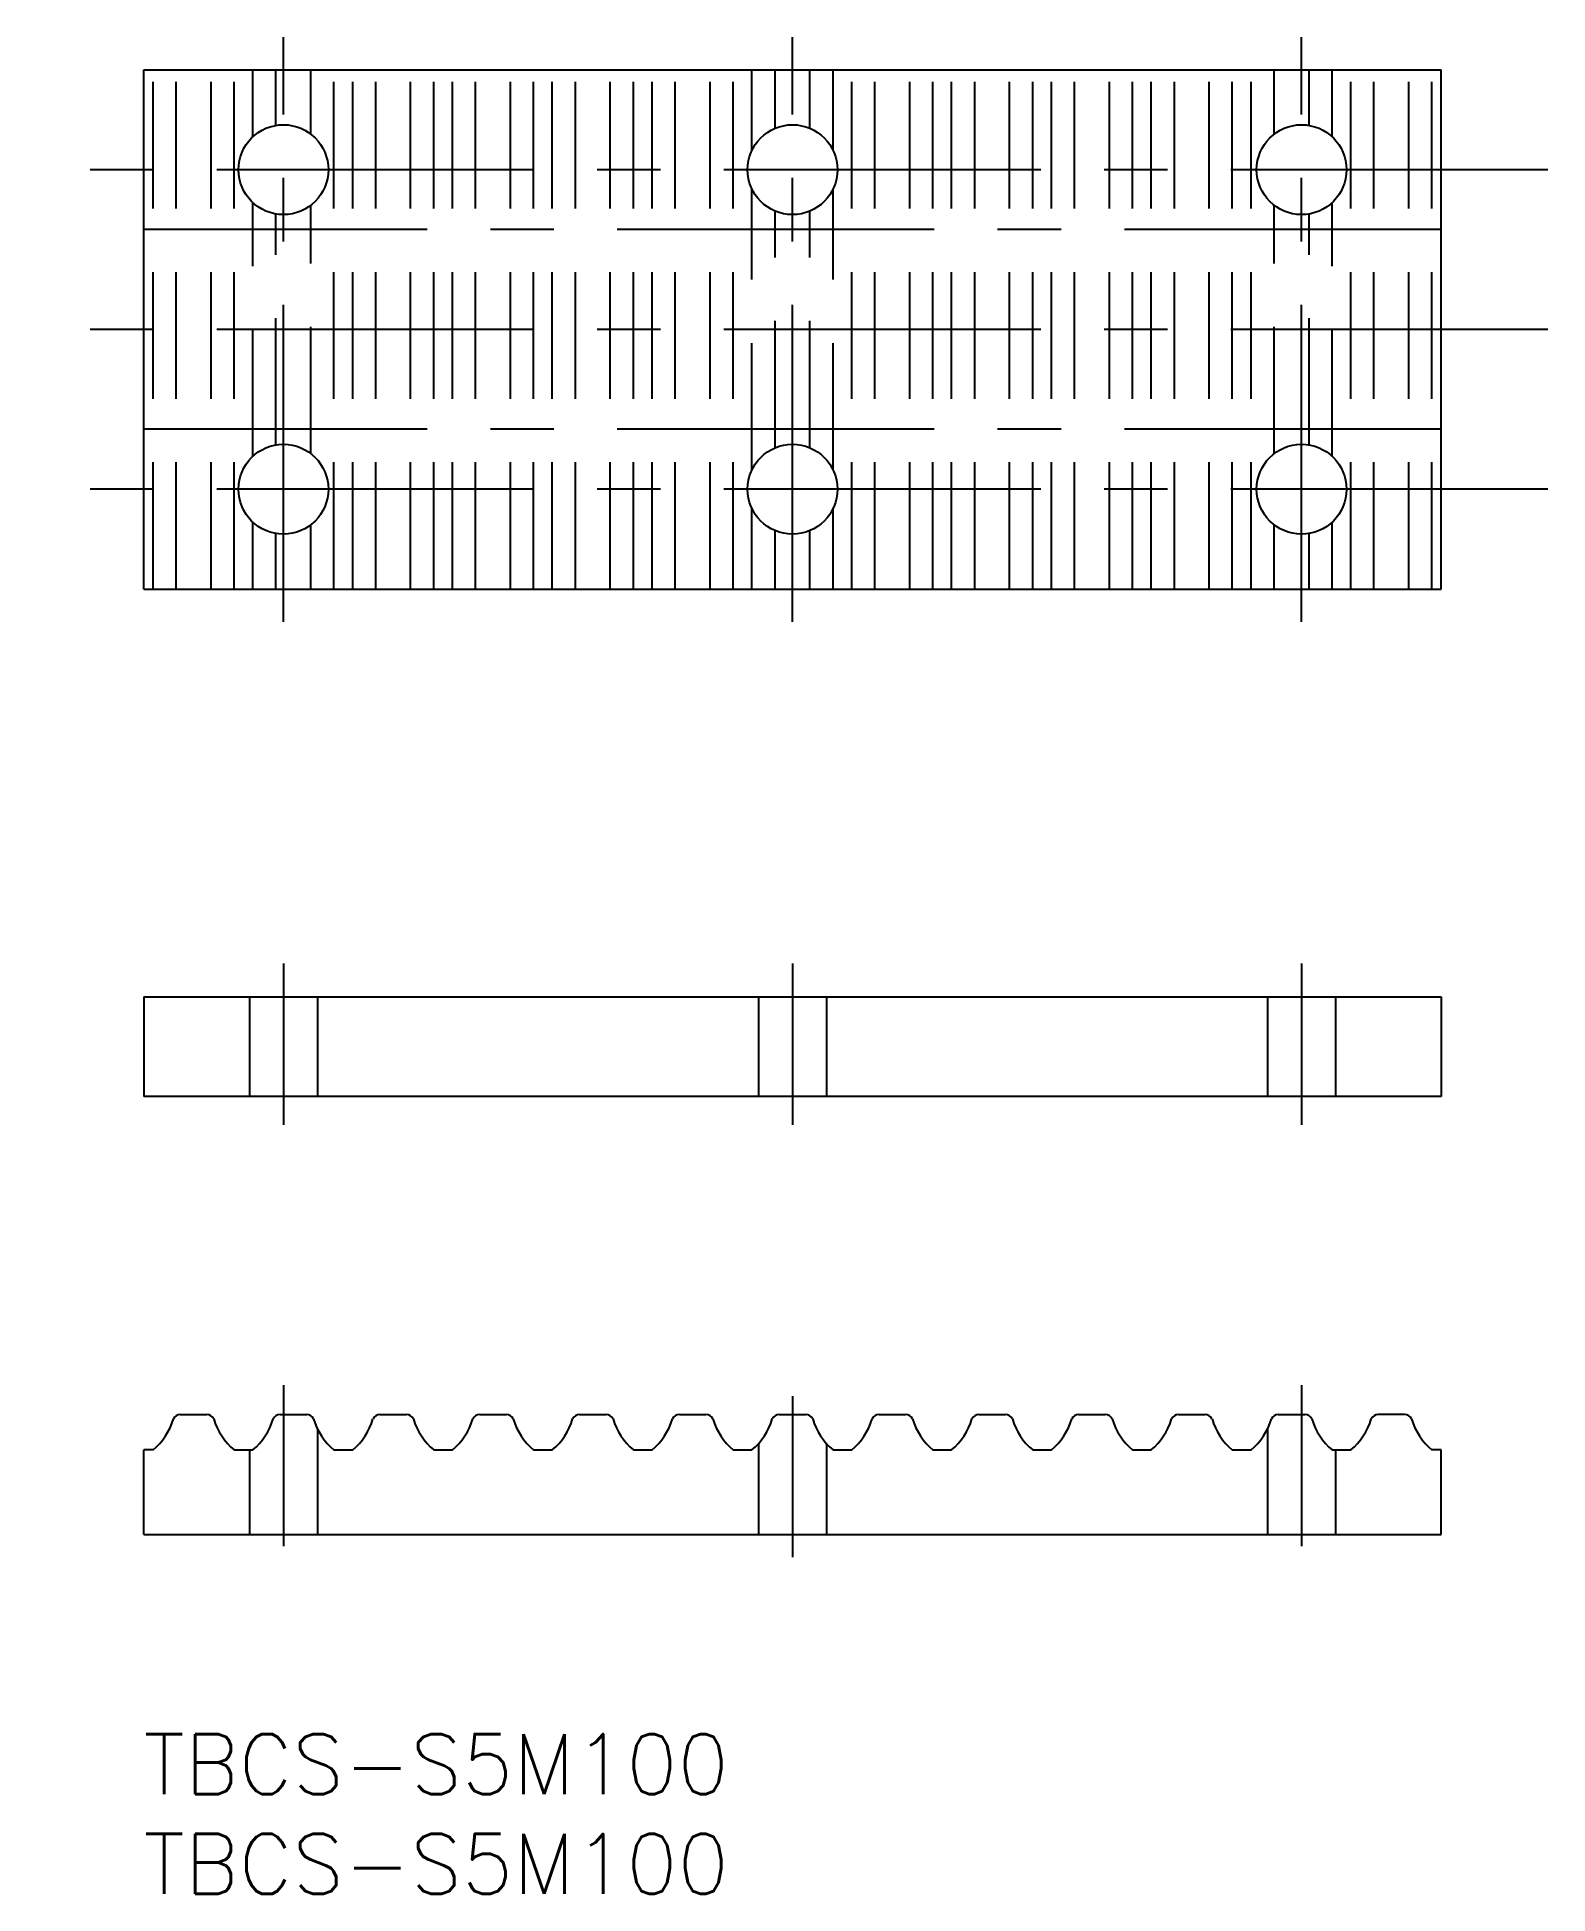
# Model space of a CAD drawing. Extents: x -5.3 to 70.3, y -8 to 85.
import ezdxf

# ---------------------------------------------------------------- set-up
doc = ezdxf.new("R2010")
doc.units = 0
doc.header["$LTSCALE"] = 0.5
doc.linetypes.add('CENTER', pattern=[50.8, 31.75, -6.35, 6.35, -6.35])
doc.linetypes.add('DASHED', pattern=[19.05, 12.7, -6.35])
for name, color, linetype in [('MSM_CENTER', 1, 'CENTER'), ('MSM_CONTINUOUS', 7, 'CONTINUOUS'), ('MSM_DASHED', 4, 'DASHED'), ('MSM_PART_NUMBER', 7, 'CONTINUOUS')]:
    doc.layers.add(name, color=color, linetype=linetype)
doc.styles.get("Standard").update_dxf_attribs({"font": 'txt.shx', "height": 3, "bigfont": 'bigfont.shx'})

# ---------------------------------------------------------------- blocks, each defined once
blk = doc.blocks.new('*U2')
at = {"layer": 'MSM_PART_NUMBER'}
blk.add_text('TBCS-S5M100', height=3, dxfattribs=at).set_placement((0, -3))
blk = doc.blocks.new('*U3')
at = {"layer": 'MSM_PART_NUMBER'}
blk.add_text('TBCS-S5M100', height=3, dxfattribs=at).set_placement((0, -8))

msp = doc.modelspace()

# ---------------------------------------------------------------- linework, layer by layer
at = {"layer": 'MSM_CENTER'}
for p, q in [((7, 55.696), (7, 84.972)), ((32.5, 55.696), (32.5, 84.972)), ((58, 55.696), (58, 84.972)), ((70.337, 78.334), (-5.337, 78.334)), ((65, 75.334), (0, 75.334)), ((70.337, 70.334), (-5.337, 70.334)), ((65, 65.334), (0, 65.334)), ((70.337, 62.334), (-5.337, 62.334)), ((7, 38.582), (7, 30.514)), ((32.5, 38.582), (32.5, 30.514)), ((58, 38.582), (58, 30.514)), ((7, 17.478), (7, 9.41)), ((32.5, 16.927), (32.5, 8.859)), ((58, 17.478), (58, 9.41))]:
    msp.add_line(p, q, dxfattribs=at)
at = {"layer": 'MSM_CONTINUOUS'}
for p, q in [((0, 57.334), (0, 83.334)), ((0, 83.334), (65, 83.334)), ((65, 57.334), (65, 83.334)), ((0, 57.334), (65, 57.334)), ((0, 36.923), (65, 36.923)), ((0, 36.923), (0, 31.923)), ((65, 36.923), (65, 31.923)), ((65, 31.923), (0, 31.923)), ((1.833, 16), (3.167, 16)), ((6.833, 16), (8.167, 16)), ((11.833, 16), (13.167, 16)), ((16.833, 16), (18.167, 16)), ((21.833, 16), (23.167, 16)), ((26.833, 16), (28.167, 16)), ((31.833, 16), (33.167, 16)), ((36.833, 16), (38.167, 16)), ((41.833, 16), (43.167, 16)), ((46.833, 16), (48.167, 16)), ((51.833, 16), (53.167, 16)), ((56.833, 16), (58.167, 16)), ((63.167, 16), (61.833, 16)), ((0, 10), (0, 14.23)), ((0.47, 14.23), (0, 14.23)), ((4.53, 14.23), (5.47, 14.23)), ((9.53, 14.23), (10.47, 14.23)), ((14.53, 14.23), (15.47, 14.23)), ((19.53, 14.23), (20.47, 14.23)), ((24.53, 14.23), (25.47, 14.23)), ((29.53, 14.23), (30.47, 14.23)), ((34.53, 14.23), (35.47, 14.23)), ((39.53, 14.23), (40.47, 14.23)), ((44.53, 14.23), (45.47, 14.23)), ((49.53, 14.23), (50.47, 14.23)), ((54.53, 14.23), (55.47, 14.23)), ((59.53, 14.23), (60.47, 14.23)), ((65, 14.23), (64.53, 14.23)), ((65, 10), (65, 14.23)), ((0, 10), (65, 10))]:
    msp.add_line(p, q, dxfattribs=at)
for centre in [(7, 78.334), (32.5, 78.334), (58, 78.334), (7, 62.334), (32.5, 62.334), (58, 62.334)]:
    msp.add_circle(centre, 2.25, dxfattribs=at)
for centre, radius, start, end in [((1.833, 15.62), 0.38, 90, 155.38002), ((3.167, 15.62), 0.38, 24.61998, 90), ((6.833, 15.62), 0.38, 90, 155.38002), ((8.167, 15.62), 0.38, 24.61998, 90), ((11.833, 15.62), 0.38, 90, 155.38002), ((13.167, 15.62), 0.38, 24.61998, 90), ((16.833, 15.62), 0.38, 90, 155.38002), ((18.167, 15.62), 0.38, 24.61998, 90), ((21.833, 15.62), 0.38, 90, 155.38002), ((23.167, 15.62), 0.38, 24.61998, 90), ((26.833, 15.62), 0.38, 90, 155.38002), ((28.167, 15.62), 0.38, 24.61998, 90), ((31.833, 15.62), 0.38, 90, 155.38002), ((33.167, 15.62), 0.38, 24.61998, 90), ((36.833, 15.62), 0.38, 90, 155.38002), ((38.167, 15.62), 0.38, 24.61998, 90), ((41.833, 15.62), 0.38, 90, 155.38002), ((43.167, 15.62), 0.38, 24.61998, 90), ((46.833, 15.62), 0.38, 90, 155.38002), ((48.167, 15.62), 0.38, 24.61998, 90), ((51.833, 15.62), 0.38, 90, 155.38002), ((53.167, 15.62), 0.38, 24.61998, 90), ((56.833, 15.62), 0.38, 90, 155.38002), ((58.167, 15.62), 0.38, 24.61998, 90), ((61.833, 15.62), 0.38, 90, 155.38002), ((63.167, 15.62), 0.38, 24.61998, 90), ((-1.625, 16.715), 3.25, 310.12721, 343.24899), ((6.625, 16.715), 3.25, 196.75101, 229.87279), ((3.375, 16.715), 3.25, 310.12721, 343.24899), ((11.625, 16.715), 3.25, 196.75101, 229.87279), ((8.375, 16.715), 3.25, 310.12721, 343.24899), ((16.625, 16.715), 3.25, 196.75101, 229.87279), ((13.375, 16.715), 3.25, 310.12721, 343.24899), ((21.625, 16.715), 3.25, 196.75101, 229.87279), ((18.375, 16.715), 3.25, 310.12721, 343.24899), ((26.625, 16.715), 3.25, 196.75101, 229.87279), ((23.375, 16.715), 3.25, 310.12721, 343.24899), ((31.625, 16.715), 3.25, 196.75101, 229.87279), ((28.375, 16.715), 3.25, 310.12721, 343.24899), ((36.625, 16.715), 3.25, 196.75101, 229.87279), ((33.375, 16.715), 3.25, 310.12721, 343.24899), ((41.625, 16.715), 3.25, 196.75101, 229.87279), ((38.375, 16.715), 3.25, 310.12721, 343.24899), ((46.625, 16.715), 3.25, 196.75101, 229.87279), ((43.375, 16.715), 3.25, 310.12721, 343.24899), ((51.625, 16.715), 3.25, 196.75101, 229.87279), ((48.375, 16.715), 3.25, 310.12721, 343.24899), ((56.625, 16.715), 3.25, 196.75101, 229.87279), ((53.375, 16.715), 3.25, 310.12721, 343.24899), ((61.625, 16.715), 3.25, 196.75101, 229.87279), ((58.375, 16.715), 3.25, 310.12721, 343.24899), ((66.625, 16.715), 3.25, 196.75101, 229.87279)]:
    msp.add_arc(centre, radius, start, end, dxfattribs=at)
at = {"layer": 'MSM_DASHED'}
for p, q in [((0.47, 57.334), (0.47, 83.334)), ((1.627, 57.334), (1.627, 83.334)), ((3.373, 57.334), (3.373, 83.334)), ((4.53, 57.334), (4.53, 83.334)), ((5.47, 79.983), (5.47, 83.334)), ((6.627, 80.553), (6.627, 83.334)), ((8.373, 80.117), (8.373, 83.334)), ((9.53, 57.334), (9.53, 83.334)), ((10.47, 57.334), (10.47, 83.334)), ((11.627, 57.334), (11.627, 83.334)), ((13.373, 57.334), (13.373, 83.334)), ((14.53, 57.334), (14.53, 83.334)), ((15.47, 57.334), (15.47, 83.334)), ((16.627, 57.334), (16.627, 83.334)), ((18.373, 57.334), (18.373, 83.334)), ((19.53, 57.334), (19.53, 83.334)), ((20.47, 57.334), (20.47, 83.334)), ((21.627, 57.334), (21.627, 83.334)), ((23.373, 57.334), (23.373, 83.334)), ((24.53, 57.334), (24.53, 83.334)), ((25.47, 57.334), (25.47, 83.334)), ((26.627, 57.334), (26.627, 83.334)), ((28.373, 57.334), (28.373, 83.334)), ((29.53, 57.334), (29.53, 83.334)), ((30.47, 79.304), (30.47, 83.334)), ((31.627, 80.408), (31.627, 83.334)), ((33.373, 80.408), (33.373, 83.334)), ((34.53, 79.304), (34.53, 83.334)), ((35.47, 57.334), (35.47, 83.334)), ((36.627, 57.334), (36.627, 83.334)), ((38.373, 57.334), (38.373, 83.334)), ((39.53, 57.334), (39.53, 83.334)), ((40.47, 57.334), (40.47, 83.334)), ((41.627, 57.334), (41.627, 83.334)), ((43.373, 57.334), (43.373, 83.334)), ((44.53, 57.334), (44.53, 83.334)), ((45.47, 57.334), (45.47, 83.334)), ((46.627, 57.334), (46.627, 83.334)), ((48.373, 57.334), (48.373, 83.334)), ((49.53, 57.334), (49.53, 83.334)), ((50.47, 57.334), (50.47, 83.334)), ((51.627, 57.334), (51.627, 83.334)), ((53.373, 57.334), (53.373, 83.334)), ((54.53, 57.334), (54.53, 83.334)), ((55.47, 57.334), (55.47, 83.334)), ((56.627, 80.117), (56.627, 83.334)), ((58.373, 80.553), (58.373, 83.334)), ((59.53, 79.983), (59.53, 83.334)), ((60.47, 57.334), (60.47, 83.334)), ((61.627, 57.334), (61.627, 83.334)), ((63.373, 57.334), (63.373, 83.334)), ((64.53, 57.334), (64.53, 83.334)), ((30.47, 63.304), (30.47, 77.365)), ((34.53, 63.304), (34.53, 77.365)), ((5.47, 63.983), (5.47, 76.685)), ((8.373, 64.117), (8.373, 76.551)), ((31.627, 64.408), (31.627, 76.26)), ((33.373, 64.408), (33.373, 76.26)), ((56.627, 64.117), (56.627, 76.551)), ((59.53, 63.983), (59.53, 76.685)), ((6.627, 64.553), (6.627, 76.115)), ((58.373, 64.553), (58.373, 76.115)), ((30.47, 57.334), (30.47, 61.365)), ((34.53, 57.334), (34.53, 61.365)), ((5.47, 57.334), (5.47, 60.685)), ((8.373, 57.334), (8.373, 60.551)), ((56.627, 57.334), (56.627, 60.551)), ((59.53, 57.334), (59.53, 60.685)), ((6.627, 57.334), (6.627, 60.115)), ((31.627, 57.334), (31.627, 60.26)), ((33.373, 57.334), (33.373, 60.26)), ((58.373, 57.334), (58.373, 60.115)), ((5.3, 36.923), (5.3, 31.923)), ((8.7, 36.923), (8.7, 31.923)), ((30.8, 36.923), (30.8, 31.923)), ((34.2, 36.923), (34.2, 31.923)), ((56.3, 36.923), (56.3, 31.923)), ((59.7, 36.923), (59.7, 31.923)), ((8.7, 15.298), (8.7, 10)), ((56.3, 15.298), (56.3, 10)), ((5.3, 14.19), (5.3, 10)), ((30.8, 14.551), (30.8, 10)), ((34.2, 14.551), (34.2, 10)), ((59.7, 14.19), (59.7, 10))]:
    msp.add_line(p, q, dxfattribs=at)

# ---------------------------------------------------------------- block references
at = {"layer": 'MSM_CONTINUOUS'}
for name in ['*U2', '*U3']:
    msp.add_blockref(name, (0, 0), dxfattribs=at)

doc.saveas('drawing.dxf')
